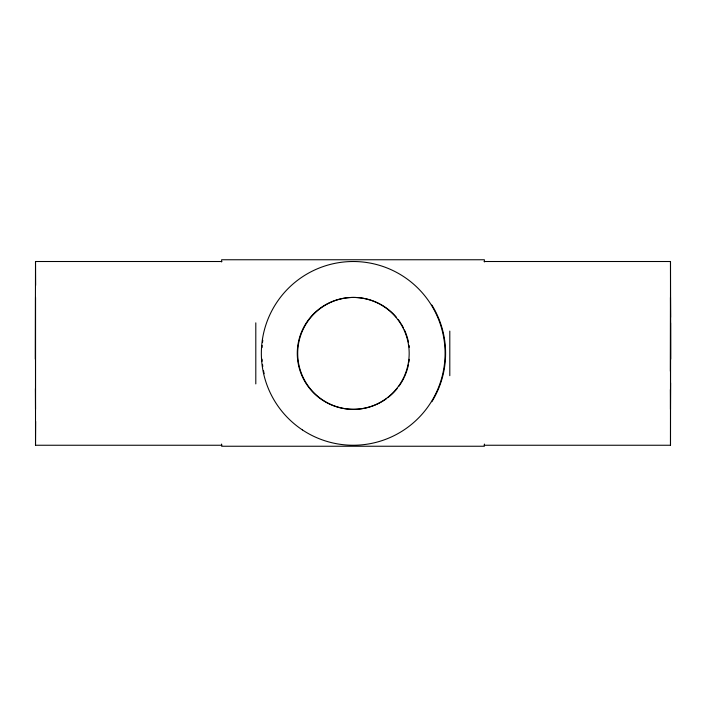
<?xml version="1.0" encoding="UTF-8"?>
<svg xmlns="http://www.w3.org/2000/svg" width="706" height="706" viewBox="0 0 706 706"><rect width="100%" height="100%" fill="white"/><g stroke="black" fill="none" stroke-linecap="round" stroke-linejoin="round"><path stroke-width="1.06" d="M255.801 322.845L255.801 383.914M449.801 331.088L449.801 375.68M35.653 421.403L35.512 445.248L221.825 445.248M670.594 382.881L670.488 409.33L670.391 389.483M221.825 261.511L35.512 261.511L35.3 359.151M484.175 261.511L670.488 261.511L670.488 445.248L484.175 445.248M670.488 261.511L670.7 359.151M670.488 445.248L670.594 322.924M35.512 261.511L35.653 285.365M35.512 445.248L35.512 297.438L35.512 409.33L35.415 388.609M670.585 317.285L670.488 297.438L670.365 371.215M484.369 261.944L484.369 259.755L221.631 259.755L221.631 261.944M484.369 444.056L484.369 446.245L221.631 446.245L221.631 444.056M409.277 359.328A55.95 55.95 0 0 1 408.871 362.319M408.518 364.287A55.95 55.95 0 0 1 407.318 369.167M407.027 370.129A55.95 55.95 0 0 1 404.503 376.686M404.079 377.595A55.95 55.95 0 0 1 401.705 382.025M401.185 382.881A55.95 55.95 0 0 1 398.943 386.217M397.107 388.609A55.95 55.95 0 0 1 387.788 397.707M386.173 398.899A55.95 55.95 0 0 1 313.835 392.695A55.95 55.95 0 0 1 308.54 320.277A55.95 55.95 0 0 1 379.21 303.615M380.093 304.083A55.95 55.95 0 0 1 396.384 317.285M398.263 319.633A55.95 55.95 0 0 1 400.576 322.924M401.114 323.772A55.95 55.95 0 0 1 403.576 328.149M404.45 329.949A55.95 55.95 0 0 1 406.347 334.609M406.674 335.553A55.95 55.95 0 0 1 408.492 342.339M409.003 345.305A55.95 55.95 0 0 1 409.259 347.299M431.851 305.045A91.868 91.868 0 0 1 431.851 401.723M264.123 373.677A91.868 91.868 0 0 1 263.488 370.597M262.791 366.458A91.868 91.868 0 0 1 262.517 364.375M262.191 361.243A91.868 91.868 0 0 1 262.041 359.151M262.041 347.617A91.868 91.868 0 0 1 262.191 345.525M262.517 342.392A91.868 91.868 0 0 1 262.791 340.31M322.73 400.293A55.95 55.95 0 0 0 409.092 356.327A55.95 55.95 0 0 0 327.831 303.527A55.95 55.95 0 0 0 322.73 400.293M302.38 429.901A91.868 91.868 0 0 0 444.904 359.151A91.868 91.868 0 0 0 312.37 271.095A91.868 91.868 0 0 0 302.38 429.901"/></g></svg>
